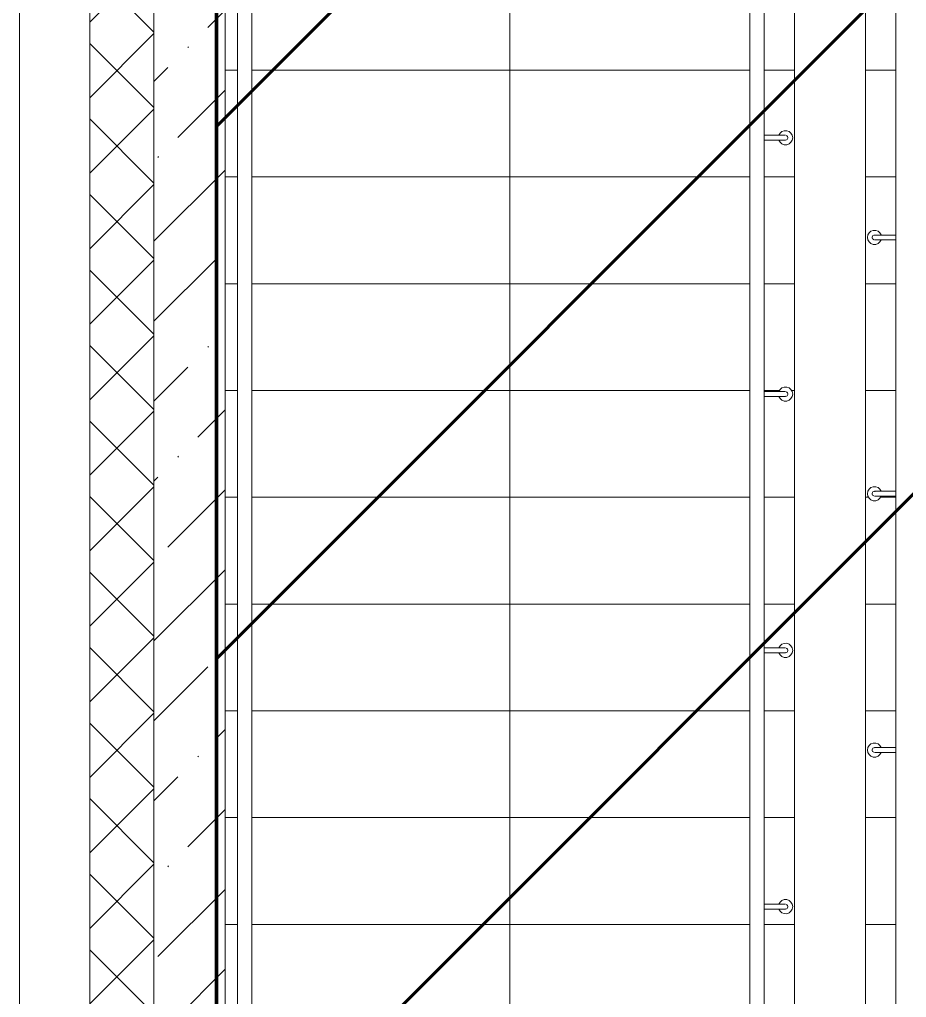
# Model space of a CAD drawing. Header units: millimetres. Extents: x -56773 to 323062, y -262288 to 76460.
# Drawn here: x 110650 to 113142, y -244114 to -241367 of the extents above; entities that cross this region are included whole.
import ezdxf

# ---------------------------------------------------------------- set-up
doc = ezdxf.new("R2010")
doc.units = ezdxf.units.MM
doc.linetypes.add('ADSK_Линия сетки', pattern=[25, 20, -2.5, 0, -2.5])
for name, color, linetype, lineweight in [('1.1) Шлифовка потолка', 5, 'Continuous', 60), ('Лестницы', 7, 'Continuous', 9), ('Ограждение', 7, 'Continuous', 9), ('Оси', 7, 'Continuous', 9), ('Панели витража', 7, 'Continuous', 9), ('Стены наружные', 7, 'Continuous', 18), ('Стены несущие', 7, 'Continuous', 30), ('Стены отделка', 7, 'Continuous', 30), ('Стены штриховка', 7, 'Continuous', 9), ('Стрелки вверх', 7, 'Continuous', 18)]:
    doc.layers.add(name, color=color, linetype=linetype, lineweight=lineweight)

# ---------------------------------------------------------------- blocks, each defined once
blk = doc.blocks.new('Ограждение - D40 доп поручень 700-3274673-План выхода на кровлю_')
at = {"layer": 'Ограждение'}
for p, q in [((-26.7, 6.7), (-59.8, 6.7)), ((-59.8, -6.7), (-26.7, -6.7)), ((-26.7, -6.7), (-20, -6.7))]:
    blk.add_line(p, q, dxfattribs=at)
at = {"layer": 'Ограждение', "flags": 128}
for points in [[(0, 6.7), (0, 6.7), (-0.1, 6.7), (-0.2, 6.7), (-0.3, 6.7), (-0.5, 6.7), (-0.8, 6.7), (-1, 6.7), (-1.4, 6.7), (-1.7, 6.7), (-2.1, 6.7), (-2.5, 6.7), (-3, 6.7), (-3.5, 6.7), (-4.1, 6.7), (-4.7, 6.7), (-5.3, 6.7), (-5.9, 6.7), (-6.6, 6.7), (-7.3, 6.7), (-8.1, 6.7), (-8.9, 6.7), (-9.7, 6.7), (-10.5, 6.7), (-11.4, 6.7), (-12.3, 6.7), (-13.2, 6.7), (-14.1, 6.7), (-15, 6.7), (-16, 6.7), (-17, 6.7), (-18, 6.7), (-19, 6.7), (-20, 6.7), (-21.1, 6.7), (-22.1, 6.7), (-23.2, 6.7), (-24.2, 6.7), (-25.3, 6.7), (-26.4, 6.7), (-26.7, 6.7)], [(-26.7, -6.7), (-25.6, -6.7), (-24.5, -6.7), (-23.5, -6.7), (-22.4, -6.7), (-21.4, -6.7), (-20.3, -6.7), (-19.3, -6.7), (-18.3, -6.7), (-17.3, -6.7), (-16.3, -6.7), (-15.3, -6.7), (-14.4, -6.7), (-13.4, -6.7), (-12.5, -6.7), (-11.6, -6.7), (-10.7, -6.7), (-9.9, -6.7), (-9.1, -6.7), (-8.3, -6.7), (-7.5, -6.7), (-6.8, -6.7), (-6.1, -6.7), (-5.5, -6.7), (-4.8, -6.7), (-4.2, -6.7), (-3.7, -6.7), (-3.1, -6.7), (-2.7, -6.7), (-2.2, -6.7), (-1.8, -6.7), (-1.4, -6.7), (-1.1, -6.7), (-0.8, -6.7), (-0.6, -6.7), (-0.4, -6.7), (-0.2, -6.7), (-0.1, -6.7), (0, -6.7), (0, -6.7)]]:
    blk.add_lwpolyline(points, dxfattribs=at)
at = {"layer": 'Ограждение'}
for radius, start, end in [(20, 360, 160.3657), (6.67, 90, 105), (6.67, 285, 90), (20, 199.6343, 360)]:
    blk.add_arc((0, 0), radius, start, end, dxfattribs=at)
blk = doc.blocks.new('Ограждение - D40 доп поручень 700-3274675-План выхода на кровлю_')
at = {"layer": 'Ограждение'}
for p, q in [((-26.7, 6.7), (-59.8, 6.7)), ((-59.8, -6.7), (-26.7, -6.7)), ((-26.7, -6.7), (-20, -6.7))]:
    blk.add_line(p, q, dxfattribs=at)
at = {"layer": 'Ограждение', "flags": 128}
for points in [[(0, 6.7), (0, 6.7), (-0.1, 6.7), (-0.2, 6.7), (-0.3, 6.7), (-0.5, 6.7), (-0.8, 6.7), (-1, 6.7), (-1.4, 6.7), (-1.7, 6.7), (-2.1, 6.7), (-2.5, 6.7), (-3, 6.7), (-3.5, 6.7), (-4.1, 6.7), (-4.7, 6.7), (-5.3, 6.7), (-5.9, 6.7), (-6.6, 6.7), (-7.3, 6.7), (-8.1, 6.7), (-8.9, 6.7), (-9.7, 6.7), (-10.5, 6.7), (-11.4, 6.7), (-12.3, 6.7), (-13.2, 6.7), (-14.1, 6.7), (-15, 6.7), (-16, 6.7), (-17, 6.7), (-18, 6.7), (-19, 6.7), (-20, 6.7), (-21.1, 6.7), (-22.1, 6.7), (-23.2, 6.7), (-24.2, 6.7), (-25.3, 6.7), (-26.4, 6.7), (-26.7, 6.7)], [(-26.7, -6.7), (-25.6, -6.7), (-24.5, -6.7), (-23.5, -6.7), (-22.4, -6.7), (-21.4, -6.7), (-20.3, -6.7), (-19.3, -6.7), (-18.3, -6.7), (-17.3, -6.7), (-16.3, -6.7), (-15.3, -6.7), (-14.4, -6.7), (-13.4, -6.7), (-12.5, -6.7), (-11.6, -6.7), (-10.7, -6.7), (-9.9, -6.7), (-9.1, -6.7), (-8.3, -6.7), (-7.5, -6.7), (-6.8, -6.7), (-6.1, -6.7), (-5.5, -6.7), (-4.8, -6.7), (-4.2, -6.7), (-3.7, -6.7), (-3.1, -6.7), (-2.7, -6.7), (-2.2, -6.7), (-1.8, -6.7), (-1.4, -6.7), (-1.1, -6.7), (-0.8, -6.7), (-0.6, -6.7), (-0.4, -6.7), (-0.2, -6.7), (-0.1, -6.7), (0, -6.7), (0, -6.7)]]:
    blk.add_lwpolyline(points, dxfattribs=at)
at = {"layer": 'Ограждение'}
for radius, start, end in [(20, 360, 160.3657), (6.67, 90, 105), (6.67, 285, 90), (20, 199.6343, 360)]:
    blk.add_arc((0, 0), radius, start, end, dxfattribs=at)
blk = doc.blocks.new('Ограждение - D40 доп поручень 700-3274677-План выхода на кровлю_')
at = {"layer": 'Ограждение'}
for p, q in [((-26.7, 6.7), (-59.8, 6.7)), ((-59.8, -6.7), (-26.7, -6.7)), ((-26.7, -6.7), (-20, -6.7))]:
    blk.add_line(p, q, dxfattribs=at)
at = {"layer": 'Ограждение', "flags": 128}
for points in [[(0, 6.7), (0, 6.7), (-0.1, 6.7), (-0.2, 6.7), (-0.3, 6.7), (-0.5, 6.7), (-0.8, 6.7), (-1, 6.7), (-1.4, 6.7), (-1.7, 6.7), (-2.1, 6.7), (-2.5, 6.7), (-3, 6.7), (-3.5, 6.7), (-4.1, 6.7), (-4.7, 6.7), (-5.3, 6.7), (-5.9, 6.7), (-6.6, 6.7), (-7.3, 6.7), (-8.1, 6.7), (-8.9, 6.7), (-9.7, 6.7), (-10.5, 6.7), (-11.4, 6.7), (-12.3, 6.7), (-13.2, 6.7), (-14.1, 6.7), (-15, 6.7), (-16, 6.7), (-17, 6.7), (-18, 6.7), (-19, 6.7), (-20, 6.7), (-21.1, 6.7), (-22.1, 6.7), (-23.2, 6.7), (-24.2, 6.7), (-25.3, 6.7), (-26.4, 6.7), (-26.7, 6.7)], [(-26.7, -6.7), (-25.6, -6.7), (-24.5, -6.7), (-23.5, -6.7), (-22.4, -6.7), (-21.4, -6.7), (-20.3, -6.7), (-19.3, -6.7), (-18.3, -6.7), (-17.3, -6.7), (-16.3, -6.7), (-15.3, -6.7), (-14.4, -6.7), (-13.4, -6.7), (-12.5, -6.7), (-11.6, -6.7), (-10.7, -6.7), (-9.9, -6.7), (-9.1, -6.7), (-8.3, -6.7), (-7.5, -6.7), (-6.8, -6.7), (-6.1, -6.7), (-5.5, -6.7), (-4.8, -6.7), (-4.2, -6.7), (-3.7, -6.7), (-3.1, -6.7), (-2.7, -6.7), (-2.2, -6.7), (-1.8, -6.7), (-1.4, -6.7), (-1.1, -6.7), (-0.8, -6.7), (-0.6, -6.7), (-0.4, -6.7), (-0.2, -6.7), (-0.1, -6.7), (0, -6.7), (0, -6.7)]]:
    blk.add_lwpolyline(points, dxfattribs=at)
at = {"layer": 'Ограждение'}
for radius, start, end in [(20, 360, 160.3657), (6.67, 90, 105), (6.67, 285, 90), (20, 199.6343, 360)]:
    blk.add_arc((0, 0), radius, start, end, dxfattribs=at)
blk = doc.blocks.new('Ограждение - D40 доп поручень 700-3274679-План выхода на кровлю_')
at = {"layer": 'Ограждение'}
for p, q in [((-26.7, 6.7), (-59.8, 6.7)), ((-59.8, -6.7), (-26.7, -6.7)), ((-26.7, -6.7), (-20, -6.7))]:
    blk.add_line(p, q, dxfattribs=at)
at = {"layer": 'Ограждение', "flags": 128}
for points in [[(0, 6.7), (0, 6.7), (-0.1, 6.7), (-0.2, 6.7), (-0.3, 6.7), (-0.5, 6.7), (-0.8, 6.7), (-1, 6.7), (-1.4, 6.7), (-1.7, 6.7), (-2.1, 6.7), (-2.5, 6.7), (-3, 6.7), (-3.5, 6.7), (-4.1, 6.7), (-4.7, 6.7), (-5.3, 6.7), (-5.9, 6.7), (-6.6, 6.7), (-7.3, 6.7), (-8.1, 6.7), (-8.9, 6.7), (-9.7, 6.7), (-10.5, 6.7), (-11.4, 6.7), (-12.3, 6.7), (-13.2, 6.7), (-14.1, 6.7), (-15, 6.7), (-16, 6.7), (-17, 6.7), (-18, 6.7), (-19, 6.7), (-20, 6.7), (-21.1, 6.7), (-22.1, 6.7), (-23.2, 6.7), (-24.2, 6.7), (-25.3, 6.7), (-26.4, 6.7), (-26.7, 6.7)], [(-26.7, -6.7), (-25.6, -6.7), (-24.5, -6.7), (-23.5, -6.7), (-22.4, -6.7), (-21.4, -6.7), (-20.3, -6.7), (-19.3, -6.7), (-18.3, -6.7), (-17.3, -6.7), (-16.3, -6.7), (-15.3, -6.7), (-14.4, -6.7), (-13.4, -6.7), (-12.5, -6.7), (-11.6, -6.7), (-10.7, -6.7), (-9.9, -6.7), (-9.1, -6.7), (-8.3, -6.7), (-7.5, -6.7), (-6.8, -6.7), (-6.1, -6.7), (-5.5, -6.7), (-4.8, -6.7), (-4.2, -6.7), (-3.7, -6.7), (-3.1, -6.7), (-2.7, -6.7), (-2.2, -6.7), (-1.8, -6.7), (-1.4, -6.7), (-1.1, -6.7), (-0.8, -6.7), (-0.6, -6.7), (-0.4, -6.7), (-0.2, -6.7), (-0.1, -6.7), (0, -6.7), (0, -6.7)]]:
    blk.add_lwpolyline(points, dxfattribs=at)
at = {"layer": 'Ограждение'}
for radius, start, end in [(20, 360, 160.3657), (6.67, 90, 105), (6.67, 285, 90), (20, 199.6343, 360)]:
    blk.add_arc((0, 0), radius, start, end, dxfattribs=at)
blk = doc.blocks.new('Ограждение - D40 доп поручень 700-V47-План выхода на кровлю_')
at = {"layer": 'Ограждение'}
for p, q in [((-26.7, 6.7), (-60, 6.7)), ((-60, -6.7), (-26.7, -6.7)), ((-26.7, -6.7), (-20, -6.7))]:
    blk.add_line(p, q, dxfattribs=at)
at = {"layer": 'Ограждение', "flags": 128}
for points in [[(0, 6.7), (0, 6.7), (-0.1, 6.7), (-0.2, 6.7), (-0.3, 6.7), (-0.5, 6.7), (-0.8, 6.7), (-1, 6.7), (-1.4, 6.7), (-1.7, 6.7), (-2.1, 6.7), (-2.5, 6.7), (-3, 6.7), (-3.5, 6.7), (-4.1, 6.7), (-4.7, 6.7), (-5.3, 6.7), (-5.9, 6.7), (-6.6, 6.7), (-7.3, 6.7), (-8.1, 6.7), (-8.9, 6.7), (-9.7, 6.7), (-10.5, 6.7), (-11.4, 6.7), (-12.3, 6.7), (-13.2, 6.7), (-14.1, 6.7), (-15, 6.7), (-16, 6.7), (-17, 6.7), (-18, 6.7), (-19, 6.7), (-20, 6.7), (-21.1, 6.7), (-22.1, 6.7), (-23.2, 6.7), (-24.2, 6.7), (-25.3, 6.7), (-26.4, 6.7), (-26.7, 6.7)], [(-26.7, -6.7), (-25.6, -6.7), (-24.5, -6.7), (-23.5, -6.7), (-22.4, -6.7), (-21.4, -6.7), (-20.3, -6.7), (-19.3, -6.7), (-18.3, -6.7), (-17.3, -6.7), (-16.3, -6.7), (-15.3, -6.7), (-14.4, -6.7), (-13.4, -6.7), (-12.5, -6.7), (-11.6, -6.7), (-10.7, -6.7), (-9.9, -6.7), (-9.1, -6.7), (-8.3, -6.7), (-7.5, -6.7), (-6.8, -6.7), (-6.1, -6.7), (-5.5, -6.7), (-4.8, -6.7), (-4.2, -6.7), (-3.7, -6.7), (-3.1, -6.7), (-2.7, -6.7), (-2.2, -6.7), (-1.8, -6.7), (-1.4, -6.7), (-1.1, -6.7), (-0.8, -6.7), (-0.6, -6.7), (-0.4, -6.7), (-0.2, -6.7), (-0.1, -6.7), (0, -6.7), (0, -6.7)]]:
    blk.add_lwpolyline(points, dxfattribs=at)
at = {"layer": 'Ограждение'}
for radius, start, end in [(20, 360, 160.3657), (6.67, 90, 105), (6.67, 285, 90), (20, 199.6343, 360)]:
    blk.add_arc((0, 0), radius, start, end, dxfattribs=at)
blk = doc.blocks.new('Ограждение - D40 доп поручень 700-V48-План выхода на кровлю_')
at = {"layer": 'Ограждение'}
for p, q in [((-26.7, 6.7), (-60, 6.7)), ((-60, -6.7), (-26.7, -6.7)), ((-26.7, -6.7), (-20, -6.7))]:
    blk.add_line(p, q, dxfattribs=at)
at = {"layer": 'Ограждение', "flags": 128}
for points in [[(0, 6.7), (0, 6.7), (-0.1, 6.7), (-0.2, 6.7), (-0.3, 6.7), (-0.5, 6.7), (-0.8, 6.7), (-1, 6.7), (-1.4, 6.7), (-1.7, 6.7), (-2.1, 6.7), (-2.5, 6.7), (-3, 6.7), (-3.5, 6.7), (-4.1, 6.7), (-4.7, 6.7), (-5.3, 6.7), (-5.9, 6.7), (-6.6, 6.7), (-7.3, 6.7), (-8.1, 6.7), (-8.9, 6.7), (-9.7, 6.7), (-10.5, 6.7), (-11.4, 6.7), (-12.3, 6.7), (-13.2, 6.7), (-14.1, 6.7), (-15, 6.7), (-16, 6.7), (-17, 6.7), (-18, 6.7), (-19, 6.7), (-20, 6.7), (-21.1, 6.7), (-22.1, 6.7), (-23.2, 6.7), (-24.2, 6.7), (-25.3, 6.7), (-26.4, 6.7), (-26.7, 6.7)], [(-26.7, -6.7), (-25.6, -6.7), (-24.5, -6.7), (-23.5, -6.7), (-22.4, -6.7), (-21.4, -6.7), (-20.3, -6.7), (-19.3, -6.7), (-18.3, -6.7), (-17.3, -6.7), (-16.3, -6.7), (-15.3, -6.7), (-14.4, -6.7), (-13.4, -6.7), (-12.5, -6.7), (-11.6, -6.7), (-10.7, -6.7), (-9.9, -6.7), (-9.1, -6.7), (-8.3, -6.7), (-7.5, -6.7), (-6.8, -6.7), (-6.1, -6.7), (-5.5, -6.7), (-4.8, -6.7), (-4.2, -6.7), (-3.7, -6.7), (-3.1, -6.7), (-2.7, -6.7), (-2.2, -6.7), (-1.8, -6.7), (-1.4, -6.7), (-1.1, -6.7), (-0.8, -6.7), (-0.6, -6.7), (-0.4, -6.7), (-0.2, -6.7), (-0.1, -6.7), (0, -6.7), (0, -6.7)]]:
    blk.add_lwpolyline(points, dxfattribs=at)
at = {"layer": 'Ограждение'}
for radius, start, end in [(20, 360, 160.3657), (6.67, 90, 105), (6.67, 285, 90), (20, 199.6343, 360)]:
    blk.add_arc((0, 0), radius, start, end, dxfattribs=at)
blk = doc.blocks.new('Ограждение - D40 доп поручень 700-V49-План выхода на кровлю_')
at = {"layer": 'Ограждение'}
for p, q in [((-26.7, 6.7), (-60, 6.7)), ((-60, -6.7), (-26.7, -6.7)), ((-26.7, -6.7), (-20, -6.7))]:
    blk.add_line(p, q, dxfattribs=at)
at = {"layer": 'Ограждение', "flags": 128}
for points in [[(0, 6.7), (0, 6.7), (-0.1, 6.7), (-0.2, 6.7), (-0.3, 6.7), (-0.5, 6.7), (-0.8, 6.7), (-1, 6.7), (-1.4, 6.7), (-1.7, 6.7), (-2.1, 6.7), (-2.5, 6.7), (-3, 6.7), (-3.5, 6.7), (-4.1, 6.7), (-4.7, 6.7), (-5.3, 6.7), (-5.9, 6.7), (-6.6, 6.7), (-7.3, 6.7), (-8.1, 6.7), (-8.9, 6.7), (-9.7, 6.7), (-10.5, 6.7), (-11.4, 6.7), (-12.3, 6.7), (-13.2, 6.7), (-14.1, 6.7), (-15, 6.7), (-16, 6.7), (-17, 6.7), (-18, 6.7), (-19, 6.7), (-20, 6.7), (-21.1, 6.7), (-22.1, 6.7), (-23.2, 6.7), (-24.2, 6.7), (-25.3, 6.7), (-26.4, 6.7), (-26.7, 6.7)], [(-26.7, -6.7), (-25.6, -6.7), (-24.5, -6.7), (-23.5, -6.7), (-22.4, -6.7), (-21.4, -6.7), (-20.3, -6.7), (-19.3, -6.7), (-18.3, -6.7), (-17.3, -6.7), (-16.3, -6.7), (-15.3, -6.7), (-14.4, -6.7), (-13.4, -6.7), (-12.5, -6.7), (-11.6, -6.7), (-10.7, -6.7), (-9.9, -6.7), (-9.1, -6.7), (-8.3, -6.7), (-7.5, -6.7), (-6.8, -6.7), (-6.1, -6.7), (-5.5, -6.7), (-4.8, -6.7), (-4.2, -6.7), (-3.7, -6.7), (-3.1, -6.7), (-2.7, -6.7), (-2.2, -6.7), (-1.8, -6.7), (-1.4, -6.7), (-1.1, -6.7), (-0.8, -6.7), (-0.6, -6.7), (-0.4, -6.7), (-0.2, -6.7), (-0.1, -6.7), (0, -6.7), (0, -6.7)]]:
    blk.add_lwpolyline(points, dxfattribs=at)
at = {"layer": 'Ограждение'}
for radius, start, end in [(20, 360, 160.3657), (6.67, 90, 105), (6.67, 285, 90), (20, 199.6343, 360)]:
    blk.add_arc((0, 0), radius, start, end, dxfattribs=at)
blk = doc.blocks.new('Ограждение - Ограждение-941544-План выхода на кровлю_')
at = {"extrusion": (0, 0, -1), "zscale": -1, "rotation": 180}
for name, p in [('Ограждение - D40 доп поручень 700-3274679-План выхода на кровлю_', (-43775, 8615)), ('Ограждение - D40 доп поручень 700-3274677-План выхода на кровлю_', (-43775, 7895)), ('Ограждение - D40 доп поручень 700-3274675-План выхода на кровлю_', (-43775, 7175)), ('Ограждение - D40 доп поручень 700-3274673-План выхода на кровлю_', (-43775, 6455))]:
    blk.add_blockref(name, p, dxfattribs=at)
at = {"extrusion": (0, 0, -1), "zscale": -1}
for name, p in [('Ограждение - D40 доп поручень 700-V47-План выхода на кровлю_', (-44025, 8335)), ('Ограждение - D40 доп поручень 700-V48-План выхода на кровлю_', (-44025, 7615)), ('Ограждение - D40 доп поручень 700-V49-План выхода на кровлю_', (-44025, 6895))]:
    blk.add_blockref(name, p, dxfattribs=at)
blk = doc.blocks.new('Системная панель - 1_Алюминиевая панель RAL 1013-1359396-План выхода на кровлю_')
at = {"layer": 'Панели витража', "lineweight": 18}
blk.add_line((2775, 2.5), (-4382.5, 2.5), dxfattribs=at)
blk = doc.blocks.new('Ограждение - Ограждение-1378570-План выхода на кровлю_')
at = {"layer": 'Ограждение'}
for p, q in [((42175, 6205), (42175, 9405)), ((42180, 5505), (42180, 9405))]:
    blk.add_line(p, q, dxfattribs=at)
blk = doc.blocks.new('Тип верхнего поручня - Верхний поручень_Внутренний_-3274623-План выхода на кровлю_')
at = {"layer": 'Ограждение'}
for p, q in [((44085, 9490), (44085, 9484.1)), ((44125, 9484.1), (44125, 9494.4)), ((43675, 9403.4), (43675, 9393.7)), ((43715, 9393.7), (43715, 9403.4))]:
    blk.add_line(p, q, dxfattribs=at)
at = {"layer": 'Ограждение', "flags": 128}
for points in [[(43745, 9530), (43742.2, 9529.9), (43739.4, 9529.7), (43736.6, 9529.5), (43733.8, 9529.1), (43731.1, 9528.6), (43728.4, 9528), (43725.7, 9527.2), (43723, 9526.4), (43720.3, 9525.5), (43717.7, 9524.4), (43715.2, 9523.3), (43712.7, 9522.1), (43710.2, 9520.7), (43707.8, 9519.3), (43705.5, 9517.7), (43703.2, 9516.1), (43701, 9514.4), (43698.8, 9512.6), (43696.8, 9510.7), (43694.8, 9508.7), (43692.9, 9506.7), (43691, 9504.6), (43689.3, 9502.4), (43687.7, 9500.1), (43686.1, 9497.8), (43684.6, 9495.4), (43683.3, 9493), (43682, 9490.5), (43680.8, 9487.9), (43679.8, 9485.3), (43678.8, 9482.7), (43677.9, 9480), (43677.2, 9477.3), (43676.5, 9474.6), (43676, 9471.9), (43675.6, 9469.1), (43675.3, 9466.3), (43675.1, 9463.5), (43675, 9460.7)], [(44105, 9530), (44105.8, 9530), (44106.6, 9529.9), (44107.4, 9529.8), (44108.2, 9529.7), (44109, 9529.6), (44109.8, 9529.4), (44110.5, 9529.2), (44111.3, 9529), (44112, 9528.7), (44112.8, 9528.4), (44113.5, 9528.1), (44114.2, 9527.7), (44114.9, 9527.3), (44115.6, 9526.9), (44116.3, 9526.5), (44116.9, 9526), (44117.6, 9525.5), (44118.2, 9525), (44118.8, 9524.5), (44119.3, 9523.9), (44119.9, 9523.3), (44120.4, 9522.7), (44120.9, 9522.1), (44121.4, 9521.4), (44121.8, 9520.8), (44122.2, 9520.1), (44122.6, 9519.4), (44123, 9518.7), (44123.3, 9518), (44123.6, 9517.2), (44123.9, 9516.5), (44124.2, 9515.7), (44124.4, 9514.9), (44124.6, 9514.2), (44124.7, 9513.4), (44124.8, 9512.6), (44124.9, 9511.8), (44125, 9511), (44125, 9510.2), (44125, 9509.4), (44125, 9508.6), (44124.9, 9507.8), (44124.8, 9507), (44124.6, 9506.2), (44124.5, 9505.4), (44124.3, 9504.6), (44124.1, 9503.9), (44123.8, 9503.1), (44123.5, 9502.4), (44123.2, 9501.6), (44122.8, 9500.9), (44122.5, 9500.2)], [(44125, 9494.4), (44125, 9495.5), (44125, 9496.5), (44125, 9497.5), (44125, 9498.4), (44125, 9499.4), (44125, 9500.3), (44125, 9501.1), (44125, 9502), (44125, 9502.8), (44125, 9503.5), (44125, 9504.2), (44125, 9504.9), (44125, 9505.6), (44125, 9506.2), (44125, 9506.7), (44125, 9507.3), (44125, 9507.7), (44125, 9508.2), (44125, 9508.6), (44125, 9508.9), (44125, 9509.2), (44125, 9509.4), (44125, 9509.6), (44125, 9509.8), (44125, 9509.9), (44125, 9510), (44125, 9510)], [(44115.3, 9492.8), (44114.6, 9492.4), (44113.9, 9492.1), (44113.2, 9491.7), (44112.4, 9491.4), (44111.7, 9491.1), (44110.9, 9490.9), (44110.2, 9490.6), (44109.4, 9490.5), (44108.6, 9490.3), (44107.8, 9490.2), (44107, 9490.1), (44106.2, 9490), (44105.4, 9490)], [(43675, 9417.8), (43675, 9416.6), (43675, 9415.4), (43675, 9414.2), (43675, 9413), (43675, 9411.9), (43675, 9410.7), (43675, 9409.5), (43675, 9408.4), (43675, 9407.2), (43675, 9406.1), (43675, 9405), (43675, 9404), (43675, 9403.4)], [(43715, 9403.4), (43715, 9404.4), (43715, 9405.5), (43715, 9406.6), (43715, 9407.7), (43715, 9408.9), (43715, 9410), (43715, 9411.2), (43715, 9412.4), (43715, 9413.5), (43715, 9414.7), (43715, 9415.9), (43715, 9417.1), (43715, 9417.8)], [(43675, 5792.1), (43675, 5794.9), (43675, 5797.7), (43675, 5800.5), (43675, 5803.3), (43675, 5806), (43675, 5808.8), (43675, 5811.5), (43675, 5814.1), (43675, 5816.2)], [(43715, 5815.7), (43715, 5813), (43715, 5811.4)], [(43715, 5798.5), (43715, 5796.5), (43715, 5793.7), (43715, 5792.1)]]:
    blk.add_lwpolyline(points, dxfattribs=at)
at = {"layer": 'Ограждение'}
for start, end in [(81.5852, 90), (0, 90.0071), (40.7142, 79.9729), (23.3099, 36.6713), (351.7579, 21.3589), (6.6424, 10), (350, 353.356), (353.5916, 0)]:
    blk.add_arc((44105, 9510), 20, start, end, dxfattribs=at)
blk = doc.blocks.new('Тип верхнего поручня - Верхний поручень_Внутренний_-V56-План выхода на кровлю_')
at = {"layer": 'Ограждение'}
for p, q in [((44085, 9484.1), (44085, 4916.2)), ((43675, 5816.2), (43675, 9393.7)), ((43715, 5816.2), (43715, 9393.7))]:
    blk.add_line(p, q, dxfattribs=at)
blk = doc.blocks.new('Тип перил - Перила_Внутренний_-V57-План выхода на кровлю_')
at = {"layer": 'Ограждение'}
for p, q in [((44055, 9530), (44105, 9530)), ((44105, 9530), (44105, 9490)), ((44055, 9490), (44105, 9490)), ((43675, 9393.7), (43675, 9417.8)), ((43715, 9393.7), (43715, 9417.8)), ((43675, 5792.1), (43675, 5816.2)), ((43715, 5811.6), (43715, 5816.2)), ((43715, 5792.1), (43715, 5798.6))]:
    blk.add_line(p, q, dxfattribs=at)
for start, end in [(140.2351, 178.769), (90, 129.7649)]:
    blk.add_arc((43745, 9460), 30, start, end, dxfattribs=at)
blk = doc.blocks.new('Тип перил - Перила_Внутренний_-3274763-План выхода на кровлю_')
at = {"layer": 'Ограждение'}
for p, q in [((42235, 9403.4), (42235, 5505)), ((42275, 5505), (42275, 9403.4))]:
    blk.add_line(p, q, dxfattribs=at)

msp = doc.modelspace()

# ---------------------------------------------------------------- hatches: boundary and pattern name
at = {"layer": '1.1) Шлифовка потолка', "transparency": 33554687}
h = msp.add_hatch(dxfattribs=at)
h.set_pattern_fill('ANSI31', color=256, scale=333)
h.paths.add_polyline_path([(111202.2448, -239283.7359), (114627.2448, -239283.7359), (114627.2448, -247508.7359), (111202.2448, -247508.7359)])
at = {"layer": 'Стены наружные', "lineweight": 9}
h = msp.add_hatch(dxfattribs=at)
h.set_pattern_fill('FP_2', color=256, style=0, pattern_type=2)
h.set_pattern_definition([(45, (69027.24, -250313.7), (84.18955, 308.69595), [396.875, -79.375, 3.353, -76.022])])
h.paths.add_polyline_path([(111027.2448, -247708.7359), (111227.2448, -247708.7359), (111227.2448, -245533.7359), (111027.2448, -245533.7359), (111027.2448, -246184.1497), (111036.6405, -246185.7994), (111042.4898, -246189.1916), (111047.1812, -246194.0018), (111050.235, -246199.4699), (111051.6343, -246204.0986), (111052.2448, -246208.7359), (111050.2248, -246218.0266), (111046.3215, -246224.5903), (111041.7827, -246228.8228), (111036.6781, -246231.6568), (111032.0862, -246232.9943), (111027.2448, -246233.7359), (111027.2448, -246884.1497), (111036.6405, -246885.7994), (111042.4898, -246889.1916), (111047.1812, -246894.0018), (111050.235, -246899.4699), (111051.6343, -246904.0986), (111052.2448, -246908.7359), (111050.2248, -246918.0266), (111046.3215, -246924.5903), (111041.7827, -246928.8228), (111036.6781, -246931.6568), (111032.0862, -246932.9943), (111027.2448, -246933.7359), (111027.2448, -247703.7969)])
h.paths.add_polyline_path([(111207.8609, -245493.7359), (111227.2448, -245493.7359), (111227.2448, -239108.7359), (111027.2448, -239108.7359), (111027.2448, -245493.7359), (111120.5781, -245492.712), (111120.5781, -245452.4371), (111117.2448, -245451.0564), (111113.1027, -245447.878), (111109.9243, -245443.7359), (111107.9263, -245438.9123), (111107.2448, -245433.7359), (111107.9263, -245428.5595), (111109.9243, -245423.7359), (111115.2362, -245417.9566), (111117.2448, -245416.4154), (111122.0684, -245414.4174), (111127.2448, -245413.7359), (111132.4212, -245414.4174), (111139.2534, -245417.9566), (111141.387, -245419.5938), (111144.5653, -245423.7359), (111146.5633, -245428.5595), (111147.2448, -245433.7359), (111146.5633, -245438.9123), (111144.5653, -245443.7359), (111141.387, -245447.878), (111133.9115, -245453.7359), (111133.9115, -245493.7359), (111177.7507, -245493.7359)])
h = msp.add_hatch(dxfattribs=at)
h.set_pattern_fill('FP_4', color=256, style=0, pattern_type=2)
h.set_pattern_definition([(45, (69027.24, -250313.7), (-106.066, 106.066), []), (135, (69027.24, -250313.7), (-106.066, -106.066), [])])
h.paths.add_polyline_path([(110847.2448, -247888.7359), (111027.2448, -247888.7359), (111027.2448, -246933.7359), (110847.2448, -246933.7635), (110847.2448, -247710.6355)])
h.paths.add_polyline_path([(110870.057, -246883.7359), (110880.2448, -246883.7359), (110880.2448, -246233.7359), (110847.2448, -246233.7359), (110847.2448, -246883.7359)])
h.paths.add_polyline_path([(110910.2448, -246883.7359), (110972.2448, -246883.7359), (110972.2448, -246233.7359), (110910.2448, -246233.7359), (110910.2448, -246883.7047)])
h.paths.add_polyline_path([(111002.2448, -246883.7359), (111027.2448, -246883.7359), (111027.2448, -246233.7359), (111002.2448, -246233.7359), (111002.2448, -246853.5026)])
h.paths.add_polyline_path([(110870.6757, -246183.7359), (111027.2448, -246183.7359), (111027.2448, -245533.7359), (110947.2448, -245533.7359), (110947.2448, -245493.7359), (111027.2448, -245493.7359), (111027.2448, -240658.7359), (110847.2448, -240658.7359), (110847.2448, -246183.7359), (110870.057, -246183.7359)])

# ---------------------------------------------------------------- linework, layer by layer
at = {"layer": '1.1) Шлифовка потолка'}
msp.add_lwpolyline([(111202.2448, -239283.7359), (114627.2448, -239283.7359), (114627.2448, -247508.7359), (111202.2448, -247508.7359)], close=True, dxfattribs=at)
at = {"layer": 'Лестницы'}
for p, q in [((112827.2448, -241508.7359), (112827.2448, -241208.7359)), ((113027.2448, -241208.7359), (113027.2448, -241508.7359)), ((111227.2448, -241508.7359), (111262.3494, -241508.7359)), ((111227.2448, -241508.7359), (111262.3494, -241508.7359)), ((111302.1402, -241508.7359), (112702.2448, -241508.7359)), ((111302.1402, -241508.7359), (112702.2448, -241508.7359)), ((112742.4852, -241508.7359), (112827.2448, -241508.7359)), ((112742.4852, -241508.7359), (112827.2448, -241508.7359)), ((112827.2448, -241808.7359), (112827.2448, -241508.7359)), ((113027.2448, -241508.7359), (113027.2448, -241808.7359)), ((113112.2448, -241508.7359), (113027.2448, -241508.7359)), ((113112.2448, -241508.7359), (113027.2448, -241508.7359)), ((111227.2448, -241808.7359), (111262.4019, -241808.7359)), ((111227.2448, -241808.7359), (111262.4019, -241808.7359)), ((111302.0878, -241808.7359), (112702.2448, -241808.7359)), ((111302.0878, -241808.7359), (112702.2448, -241808.7359)), ((112742.4852, -241808.7359), (112827.2448, -241808.7359)), ((112742.4852, -241808.7359), (112827.2448, -241808.7359)), ((112827.2448, -242108.7359), (112827.2448, -241808.7359)), ((113027.2448, -241808.7359), (113027.2448, -242108.7359)), ((113112.2448, -241808.7359), (113027.2448, -241808.7359)), ((113112.2448, -241808.7359), (113027.2448, -241808.7359)), ((111227.2448, -242108.7359), (111262.4543, -242108.7359)), ((111227.2448, -242108.7359), (111262.4543, -242108.7359)), ((111302.0353, -242108.7359), (112702.2448, -242108.7359)), ((111302.0353, -242108.7359), (112702.2448, -242108.7359)), ((112742.4852, -242108.7359), (112827.2448, -242108.7359)), ((112742.4852, -242108.7359), (112827.2448, -242108.7359)), ((112827.2448, -242408.7359), (112827.2448, -242108.7359)), ((113027.2448, -242108.7359), (113027.2448, -242408.7359)), ((113112.2448, -242108.7359), (113027.2448, -242108.7359)), ((113112.2448, -242108.7359), (113027.2448, -242108.7359)), ((111227.2448, -242408.7359), (111262.2448, -242408.7359)), ((111227.2448, -242408.7359), (111262.2448, -242408.7359)), ((111302.2448, -242408.7359), (112702.2448, -242408.7359)), ((111302.2448, -242408.7359), (112702.2448, -242408.7359)), ((112742.4852, -242408.7359), (112784.9243, -242408.7359)), ((112742.4852, -242408.7359), (112784.9243, -242408.7359)), ((112819.5653, -242408.7359), (112827.2448, -242408.7359)), ((112819.5653, -242408.7359), (112827.2448, -242408.7359)), ((112827.2448, -242708.7359), (112827.2448, -242408.7359)), ((113027.2448, -242408.7359), (113027.2448, -242708.7359)), ((113112.2448, -242408.7359), (113027.2448, -242408.7359)), ((113112.2448, -242408.7359), (113027.2448, -242408.7359)), ((111227.2448, -242708.7359), (111262.2448, -242708.7359)), ((111227.2448, -242708.7359), (111262.2448, -242708.7359)), ((111302.2448, -242708.7359), (112702.2448, -242708.7359)), ((111302.2448, -242708.7359), (112702.2448, -242708.7359)), ((112742.4852, -242708.7359), (112827.2448, -242708.7359)), ((112742.4852, -242708.7359), (112827.2448, -242708.7359)), ((112827.2448, -243008.7359), (112827.2448, -242708.7359)), ((113027.2448, -242708.7359), (113027.2448, -243008.7359)), ((113034.9243, -242708.7359), (113027.2448, -242708.7359)), ((113034.9243, -242708.7359), (113027.2448, -242708.7359)), ((113112.2448, -242708.7359), (113069.5653, -242708.7359)), ((113112.2448, -242708.7359), (113069.5653, -242708.7359)), ((111227.2448, -243008.7359), (111262.2448, -243008.7359)), ((111227.2448, -243008.7359), (111262.2448, -243008.7359)), ((111302.2448, -243008.7359), (112702.2448, -243008.7359)), ((111302.2448, -243008.7359), (112702.2448, -243008.7359)), ((112742.4852, -243008.7359), (112827.2448, -243008.7359)), ((112742.4852, -243008.7359), (112827.2448, -243008.7359)), ((112827.2448, -243308.7359), (112827.2448, -243008.7359)), ((113027.2448, -243008.7359), (113027.2448, -243308.7359)), ((113112.2448, -243008.7359), (113027.2448, -243008.7359)), ((113112.2448, -243008.7359), (113027.2448, -243008.7359)), ((111227.2448, -243308.7359), (111262.2448, -243308.7359)), ((111227.2448, -243308.7359), (111262.2448, -243308.7359)), ((111302.2448, -243308.7359), (112702.2448, -243308.7359)), ((111302.2448, -243308.7359), (112702.2448, -243308.7359)), ((112742.4852, -243308.7359), (112827.2448, -243308.7359)), ((112742.4852, -243308.7359), (112827.2448, -243308.7359)), ((112827.2448, -243608.7359), (112827.2448, -243308.7359)), ((113027.2448, -243308.7359), (113027.2448, -243608.7359)), ((113112.2448, -243308.7359), (113027.2448, -243308.7359)), ((113112.2448, -243308.7359), (113027.2448, -243308.7359)), ((111227.2448, -243608.7359), (111262.2448, -243608.7359)), ((111227.2448, -243608.7359), (111262.2448, -243608.7359)), ((111302.2448, -243608.7359), (112702.2448, -243608.7359)), ((111302.2448, -243608.7359), (112702.2448, -243608.7359)), ((112742.4852, -243608.7359), (112827.2448, -243608.7359)), ((112742.4852, -243608.7359), (112827.2448, -243608.7359)), ((112827.2448, -243908.7359), (112827.2448, -243608.7359)), ((113027.2448, -243608.7359), (113027.2448, -243908.7359)), ((113112.2448, -243608.7359), (113027.2448, -243608.7359)), ((113112.2448, -243608.7359), (113027.2448, -243608.7359)), ((111227.2448, -243908.7359), (111262.2448, -243908.7359)), ((111227.2448, -243908.7359), (111262.2448, -243908.7359)), ((111302.2448, -243908.7359), (112702.2448, -243908.7359)), ((111302.2448, -243908.7359), (112702.2448, -243908.7359)), ((112742.4852, -243908.7359), (112827.2448, -243908.7359)), ((112742.4852, -243908.7359), (112827.2448, -243908.7359)), ((112827.2448, -244208.7359), (112827.2448, -243908.7359)), ((113027.2448, -243908.7359), (113027.2448, -244208.7359)), ((113112.2448, -243908.7359), (113027.2448, -243908.7359)), ((113112.2448, -243908.7359), (113027.2448, -243908.7359))]:
    msp.add_line(p, q, dxfattribs=at)
at = {"layer": 'Оси', "color": 253, "linetype": 'ADSK_Линия сетки', "lineweight": 5, "true_color": 0xaaaaaa}
msp.add_line((111027.2448, -250570.6513), (111027.2448, -240286.2598), dxfattribs=at)
at = {"layer": 'Стены несущие', "lineweight": 9}
msp.add_line((111227.2448, -245493.7359), (111227.2448, -239308.7359), dxfattribs=at)
at = {"layer": 'Стены отделка', "lineweight": 9}
msp.add_line((110847.2448, -238928.7359), (110847.2448, -246183.7359), dxfattribs=at)
at = {"layer": 'Стены штриховка', "lineweight": 9}
msp.add_line((111027.2448, -240658.7359), (111027.2448, -245493.7359), dxfattribs=at)
at = {"layer": 'Стрелки вверх'}
for p, q in [((112027.2448, -241508.7359), (112027.2448, -241208.7359)), ((112027.2448, -241808.7359), (112027.2448, -241508.7359)), ((112027.2448, -242108.7359), (112027.2448, -241808.7359)), ((112027.2448, -242408.7359), (112027.2448, -242108.7359)), ((112027.2448, -242708.7359), (112027.2448, -242408.7359)), ((112027.2448, -243008.7359), (112027.2448, -242708.7359)), ((112027.2448, -243308.7359), (112027.2448, -243008.7359)), ((112027.2448, -243608.7359), (112027.2448, -243308.7359)), ((112027.2448, -243908.7359), (112027.2448, -243608.7359)), ((112027.2448, -244208.7359), (112027.2448, -243908.7359))]:
    msp.add_line(p, q, dxfattribs=at)

# ---------------------------------------------------------------- block references
at = {"layer": 'Ограждение'}
for name in ['Ограждение - Ограждение-1378570-План выхода на кровлю_', 'Тип перил - Перила_Внутренний_-3274763-План выхода на кровлю_', 'Тип верхнего поручня - Верхний поручень_Внутренний_-V56-План выхода на кровлю_', 'Тип верхнего поручня - Верхний поручень_Внутренний_-3274623-План выхода на кровлю_', 'Тип перил - Перила_Внутренний_-V57-План выхода на кровлю_', 'Ограждение - Ограждение-941544-План выхода на кровлю_']:
    msp.add_blockref(name, (69027.2448, -250313.7049), dxfattribs=at)
at = {"layer": 'Панели витража', "rotation": 269.9999999999999}
msp.add_blockref('Системная панель - 1_Алюминиевая панель RAL 1013-1359396-План выхода на кровлю_', (110647.2448, -243408.7359), dxfattribs=at)

doc.saveas('drawing.dxf')
